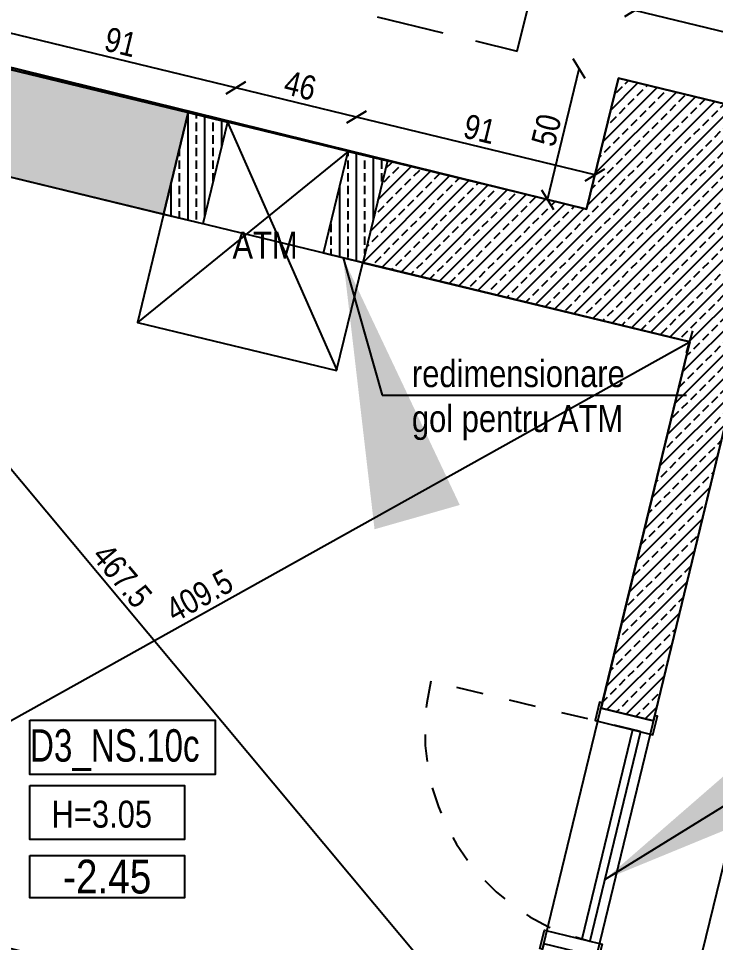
# Model space of a CAD drawing. Header units: metres. Extents: x 493 to 630, y -132 to -15.
# Drawn here: x 537.728 to 540.313, y -25.075 to -21.647 of the extents above; entities that cross this region are included whole.
import ezdxf
from ezdxf import colors
from ezdxf.entities.mleader import LeaderData, LeaderLine
from ezdxf.enums import TextEntityAlignment as Align
from ezdxf.math import Vec2, Vec3

# ---------------------------------------------------------------- set-up
doc = ezdxf.new("R2010")
doc.units = ezdxf.units.M
doc.header["$MEASUREMENT"] = 0
doc.header["$PDMODE"] = 3
doc.linetypes.add('HIDDEN2', pattern=[0.1875, 0.125, -0.0625])
for name, color, linetype in [('a_caramida', 2, 'Continuous'), ('a_cote_50', 9, 'Continuous'), ('a_cote_nivel', 9, 'Continuous'), ('a_indicatii', 7, 'Continuous'), ('a_indicatii_text', 7, 'Continuous'), ('a_pereti_hasuri', 253, 'Continuous'), ('a_punctat', 40, 'HIDDEN2'), ('a_scari_punctat', 40, 'HIDDEN2'), ('a_tamplarie_usi', 6, 'Continuous'), ('a_text', 7, 'Continuous'), ('a_vederi', 74, 'Continuous')]:
    doc.layers.add(name, color=color, linetype=linetype)
doc.layers.add('a_suprafete', color=7, linetype='Continuous', plot=False)
doc.styles.add('ROMANS', font='ROMANS.shx', dxfattribs={"width": 0.75})
doc.styles.get("Standard").update_dxf_attribs({"font": 'ARIALN.TTF'})
doc.styles.add('Swiss Condensed Light', font='swisscl.ttf')
doc.dimstyles.new('50 cote', dxfattribs={"dimtxt": 0.09, "dimasz": 0.06, "dimexe": 0, "dimexo": 0, "dimgap": 0.018, "dimtad": 1, "dimdec": 1, "dimlfac": 100, "dimrnd": 0.5, "dimdsep": 46, "dimtxsty": 'Standard', "dimblk": 'OBLIQUE', "dimcen": 0.00045, "dimclrd": 256, "dimclrt": 4, "dimadec": 1, "dimazin": 0, "dimtfac": 1, "dimtdec": 1, "dimtix": 1, "dimtofl": 0, "dimtmove": 0, "dimatfit": 3, "dimldrblk": 'OBLIQUE', "dimfxl": 0, "dimtolj": 1, "dimtzin": 0, "dimarcsym": 0})
pattern_1 = [(45, (-4877.47588, 8292.44909), (-0.04419417382, 0.04419417382), []), (45, (-4877.43168, 8292.44909), (-0.04419417382, 0.04419417382), [0.03125, -0.015625])]

# ---------------------------------------------------------------- blocks, each defined once
blk = doc.blocks.new('_Oblique')
at = {"color": 0, "linetype": 'ByBlock', "lineweight": -2}
blk.add_line((-0.5, -0.5), (0.5, 0.5), dxfattribs=at)
blk = doc.blocks.new('*D656')
at = {"layer": 'a_cote_50', "lineweight": -2, "ltscale": 0.3}
blk.add_line((539.5628, -25.5491), (536.5651, -21.9621), dxfattribs=at)
at = {"layer": 'Defpoints', "color": 0, "ltscale": 0.3}
for p in [(536.5651, -21.9621), (536.5651, -21.9621), (539.5628, -25.5491)]:
    blk.add_point(p, dxfattribs=at)
at = {"layer": 'a_cote_50', "lineweight": -2, "ltscale": 0.3, "xscale": 0.06, "yscale": 0.06, "zscale": 0.06}
for p, rotation in [((536.5651, -21.9621), 129.8868500631549), ((539.5628, -25.5491), 309.8868500631548)]:
    blk.add_blockref('_Oblique', p, dxfattribs=dict(at, rotation=rotation))
at = {"layer": 'a_cote_50', "color": 4, "ltscale": 0.3, "insert": (538.113, -23.7146), "char_height": 0.09, "attachment_point": 5, "rotation": 309.8869}
blk.add_mtext('\\A1;467.5', dxfattribs=at)
blk = doc.blocks.new('*D657')
at = {"layer": 'a_cote_50', "lineweight": -2, "ltscale": 0.3}
blk.add_line((536.6423, -24.8413), (540.2176, -22.8473), dxfattribs=at)
at = {"layer": 'Defpoints', "color": 0, "ltscale": 0.3}
for p in [(540.2176, -22.8473), (540.2176, -22.8473), (536.6423, -24.8413)]:
    blk.add_point(p, dxfattribs=at)
at = {"layer": 'a_cote_50', "lineweight": -2, "ltscale": 0.3, "xscale": 0.06, "yscale": 0.06, "zscale": 0.06}
for p, rotation in [((540.2176, -22.8473), 29.14885563510118), ((536.6423, -24.8413), 209.1488556351012)]:
    blk.add_blockref('_Oblique', p, dxfattribs=dict(at, rotation=rotation))
at = {"layer": 'a_cote_50', "color": 4, "ltscale": 0.3, "insert": (538.3988, -23.7884), "char_height": 0.09, "attachment_point": 5, "rotation": 29.1489}
blk.add_mtext('\\A1;409.5', dxfattribs=at)
blk = doc.blocks.new('*D658')
at = {"layer": 'a_cote_50', "lineweight": -2, "ltscale": 0.3}
blk.add_line((539.4824, -28.3386), (540.8791, -22.5754), dxfattribs=at)
at = {"layer": 'Defpoints', "color": 0, "ltscale": 0.3}
for p in [(540.5931, -22.5061), (540.8791, -22.5754), (539.1964, -28.2693)]:
    blk.add_point(p, dxfattribs=at)
at = {"layer": 'a_cote_50', "lineweight": -2, "ltscale": 0.3, "xscale": 0.06, "yscale": 0.06, "zscale": 0.06}
for p, rotation in [((540.8791, -22.5754), 76.37706990623066), ((539.4824, -28.3386), 256.3770699062306)]:
    blk.add_blockref('_Oblique', p, dxfattribs=dict(at, rotation=rotation))
at = {"layer": 'a_cote_50', "color": 4, "ltscale": 0.3, "insert": (540.1186, -25.442), "char_height": 0.09, "attachment_point": 5, "rotation": 76.3771}
blk.add_mtext('\\A1;593', dxfattribs=at)
blk = doc.blocks.new('COTE_NIVEL_DRAFT')
at = {"layer": 'a_cote_nivel'}
blk.add_lwpolyline([(-27.5, -2.5), (27.5, -2.5), (27.5, -17.5), (-27.5, -17.5)], close=True, dxfattribs=at)
blk = doc.blocks.new('cota nivel')
at = {"layer": 'a_cote_nivel', "xscale": 1.272727272727934, "yscale": 1.272727272727934, "zscale": 1.272727272727934}
blk.add_blockref('COTE_NIVEL_DRAFT', (0, 12.73), dxfattribs=at)
at = {"layer": 'a_cote_nivel', "style": 'ROMANS', "width": 0.6}
blk.add_attdef('COTA', text='', height=15.27, dxfattribs=at).set_placement((0, 0), align=Align.MIDDLE_CENTER)
blk = doc.blocks.new('*D1192')
at = {"layer": 'a_cote_50', "lineweight": -2, "ltscale": 0.3}
blk.add_line((-17.2012, 3.493), (-18.0856, 3.7073), dxfattribs=at)
at = {"layer": 'Defpoints', "color": 0, "ltscale": 0.3}
for p in [(-18.0856, 3.7073), (-18.1165, 3.5798), (-17.2321, 3.3655)]:
    blk.add_point(p, dxfattribs=at)
at = {"layer": 'a_cote_50', "lineweight": -2, "ltscale": 0.3, "xscale": 0.06, "yscale": 0.06, "zscale": 0.06}
for p, rotation in [((-18.0856, 3.7073), 166.3770699062212), ((-17.2012, 3.493), 346.3770699062212)]:
    blk.add_blockref('_Oblique', p, dxfattribs=dict(at, rotation=rotation))
at = {"layer": 'a_cote_50', "color": 4, "ltscale": 0.3, "insert": (-17.6284, 3.6623), "char_height": 0.09, "attachment_point": 5, "rotation": 346.3771}
blk.add_mtext('\\A1;91', dxfattribs=at)
blk = doc.blocks.new('*D1193')
at = {"layer": 'a_cote_50', "lineweight": -2, "ltscale": 0.3}
blk.add_line((-18.0856, 3.7073), (-18.5327, 3.8157), dxfattribs=at)
at = {"layer": 'Defpoints', "color": 0, "ltscale": 0.3}
for p in [(-18.5327, 3.8157), (-18.5636, 3.6882), (-18.1165, 3.5798)]:
    blk.add_point(p, dxfattribs=at)
at = {"layer": 'a_cote_50', "lineweight": -2, "ltscale": 0.3, "xscale": 0.06, "yscale": 0.06, "zscale": 0.06}
for p, rotation in [((-18.5327, 3.8157), 166.37706990622), ((-18.0856, 3.7073), 346.37706990622)]:
    blk.add_blockref('_Oblique', p, dxfattribs=dict(at, rotation=rotation))
at = {"layer": 'a_cote_50', "color": 4, "ltscale": 0.3, "insert": (-18.2941, 3.8237), "char_height": 0.09, "attachment_point": 5, "rotation": 346.3771}
blk.add_mtext('\\A1;46', dxfattribs=at)
blk = doc.blocks.new('*D1194')
at = {"layer": 'a_cote_50', "lineweight": -2, "ltscale": 0.3}
blk.add_line((-18.5327, 3.8157), (-19.4171, 4.03), dxfattribs=at)
at = {"layer": 'Defpoints', "color": 0, "ltscale": 0.3}
for p in [(-19.4171, 4.03), (-19.448, 3.9025), (-18.5636, 3.6882)]:
    blk.add_point(p, dxfattribs=at)
at = {"layer": 'a_cote_50', "lineweight": -2, "ltscale": 0.3, "xscale": 0.06, "yscale": 0.06, "zscale": 0.06}
for p, rotation in [((-19.4171, 4.03), 166.37706990622), ((-18.5327, 3.8157), 346.37706990622)]:
    blk.add_blockref('_Oblique', p, dxfattribs=dict(at, rotation=rotation))
at = {"layer": 'a_cote_50', "color": 4, "ltscale": 0.3, "insert": (-18.9598, 3.985), "char_height": 0.09, "attachment_point": 5, "rotation": 346.3771}
blk.add_mtext('\\A1;91', dxfattribs=at)
blk = doc.blocks.new('*D1232')
at = {"layer": 'a_cote_50', "lineweight": -2, "ltscale": 0.3}
blk.add_line((-15.6395, 3.7594), (-17.0536, 4.1021), dxfattribs=at)
at = {"layer": 'Defpoints', "color": 0, "ltscale": 0.3}
for p in [(-17.0536, 4.1021), (-17.098, 3.9189), (-15.6839, 3.5762)]:
    blk.add_point(p, dxfattribs=at)
at = {"layer": 'a_cote_50', "lineweight": -2, "ltscale": 0.3, "xscale": 0.06, "yscale": 0.06, "zscale": 0.06}
for p, rotation in [((-17.0536, 4.1021), 166.3770699062335), ((-15.6395, 3.7594), 346.3770699062334)]:
    blk.add_blockref('_Oblique', p, dxfattribs=dict(at, rotation=rotation))
at = {"layer": 'a_cote_50', "color": 4, "ltscale": 0.3, "insert": (-16.3315, 3.9929), "char_height": 0.09, "attachment_point": 5, "rotation": 346.3771}
blk.add_mtext('\\A1;145.5', dxfattribs=at)
blk = doc.blocks.new('*D1233')
at = {"layer": 'a_cote_50', "lineweight": -2, "ltscale": 0.3}
blk.add_line((-17.3775, 3.4007), (-17.2597, 3.8867), dxfattribs=at)
at = {"layer": 'Defpoints', "color": 0, "ltscale": 0.3}
for p in [(-17.2597, 3.8867), (-17.1144, 3.8514), (-17.2321, 3.3655)]:
    blk.add_point(p, dxfattribs=at)
at = {"layer": 'a_cote_50', "lineweight": -2, "ltscale": 0.3, "xscale": 0.06, "yscale": 0.06, "zscale": 0.06}
for p, rotation in [((-17.2597, 3.8867), 76.37706990622414), ((-17.3775, 3.4007), 256.3770699062241)]:
    blk.add_blockref('_Oblique', p, dxfattribs=dict(at, rotation=rotation))
at = {"layer": 'a_cote_50', "color": 4, "ltscale": 0.3, "insert": (-17.3808, 3.6588), "char_height": 0.09, "attachment_point": 5, "rotation": 76.3771}
blk.add_mtext('\\A1;50', dxfattribs=at)
blk = doc.blocks.new('*D1234')
at = {"layer": 'a_cote_50', "lineweight": -2, "ltscale": 0.3}
blk.add_line((-17.0536, 4.1021), (-20.7467, 4.9971), dxfattribs=at)
at = {"layer": 'Defpoints', "color": 0, "ltscale": 0.3}
for p in [(-20.7467, 4.9971), (-20.9088, 4.328), (-17.2158, 3.433)]:
    blk.add_point(p, dxfattribs=at)
at = {"layer": 'a_cote_50', "lineweight": -2, "ltscale": 0.3, "xscale": 0.06, "yscale": 0.06, "zscale": 0.06}
for p, rotation in [((-20.7467, 4.9971), 166.3770699062301), ((-17.0536, 4.1021), 346.3770699062301)]:
    blk.add_blockref('_Oblique', p, dxfattribs=dict(at, rotation=rotation))
at = {"layer": 'a_cote_50', "color": 4, "ltscale": 0.3, "insert": (-18.8851, 4.6117), "char_height": 0.09, "attachment_point": 5, "rotation": 346.3771}
blk.add_mtext('\\A1;380', dxfattribs=at)
blk = doc.blocks.new('COTE EXY')
at = {"layer": 'a_cote_50', "ltscale": 0.3}
for p1, p2, distance, picture, middle in [((-17.2158, 3.433), (-20.9088, 4.328), -0.6884, '*D1234', (-18.8851, 4.6117)), ((-15.6839, 3.5762), (-17.098, 3.9189), -0.1884, '*D1232', (-16.3315, 3.9929)), ((-17.2321, 3.3655), (-17.1144, 3.8514), 0.1496, '*D1233', (-17.3808, 3.6588)), ((-17.2321, 3.3655), (-18.1165, 3.5798), -0.1312, '*D1192', (-17.6284, 3.6623))]:
    dim = blk.add_aligned_dim(p1=p1, p2=p2, distance=distance, dimstyle='50 cote', dxfattribs=at)
    dim.commit()
    dim.dimension.update_dxf_attribs({"geometry": picture, "text_midpoint": middle})
for base, p1, p2, picture, middle in [((-19.4171, 4.03), (-18.5636, 3.6882), (-19.448, 3.9025), '*D1194', (-18.9598, 3.985)), ((-18.5327, 3.8157), (-18.1165, 3.5798), (-18.5636, 3.6882), '*D1193', (-18.2941, 3.8237))]:
    dim = blk.add_linear_dim(base=base, p1=p1, p2=p2, angle=346.3771, dimstyle='50 cote', override={"dimtmove": 1}, dxfattribs=at)
    dim.commit()
    dim.dimension.update_dxf_attribs({"geometry": picture, "text_midpoint": middle})

msp = doc.modelspace()

# ---------------------------------------------------------------- hatches: boundary and pattern name
at = {"layer": 'a_pereti_hasuri', "ltscale": 0.3}
h = msp.add_hatch(dxfattribs=at)
h.set_pattern_fill('ANSI33', color=256, scale=0.25, style=0)
h.set_pattern_definition(pattern_1)
h.paths.add_polyline_path([(537.5276, -22.1954), (537.6191, -21.8177), (538.3577, -21.9967), (538.2662, -22.3744)], flags=17)
h.paths.add_polyline_path([(536.8805, -21.6387), (536.789, -22.0164), (536.5651, -21.9621), (536.6423, -24.8413), (538.4399, -25.2769), (538.381, -25.5199), (536.6492, -25.1002), (536.7126, -27.4616), (537.8537, -27.7381), (537.8066, -27.9325), (536.7181, -27.6687), (536.7745, -29.7711), (536.9689, -29.8182), (536.9218, -30.0126), (537.0676, -30.0479), (536.9663, -30.4658), (536.2374, -30.2892), (536.1419, -21.4597)])
h.paths.add_polyline_path([(537.6466, -30.6307), (538.1811, -30.7603), (536.881, -36.125), (537.8043, -36.3487), (537.8985, -35.96), (537.364, -35.8304), (538.6712, -30.4366), (537.7479, -30.2128)])
h.paths.add_polyline_path([(538.8345, -36.5984), (538.9287, -36.2096), (539.2397, -36.285), (539.1455, -36.6737)])
h.paths.add_polyline_path([(540.2757, -36.5361), (540.1815, -36.9248), (541.717, -37.297), (541.8112, -36.9082), (541.232, -36.7678), (540.8627, -36.6783)])
h.paths.add_polyline_path([(542.8414, -37.1579), (543.1524, -37.2333), (543.0582, -37.622), (542.7472, -37.5466)])
h.paths.add_polyline_path([(546.6541, -38.4935), (546.9651, -38.5688), (547.0593, -38.1801), (546.7483, -38.1047)])
h.paths.add_polyline_path([(546.0574, -32.2266), (546.4267, -32.3161), (546.4196, -32.3453), (546.8812, -32.4571), (546.8318, -32.6612), (546.3701, -32.5494), (546.3136, -32.7826), (546.129, -32.7379), (544.9348, -37.6652), (545.7181, -37.8551), (545.6239, -38.2438), (544.0884, -37.8717), (544.1826, -37.4829), (544.7502, -37.6205), (545.9443, -32.6931)])
h = msp.add_hatch(dxfattribs=at)
h.set_pattern_fill('ANSI33', color=256, scale=0.25, style=0)
h.set_pattern_definition(pattern_1)
h.paths.add_polyline_path([(541.2564, -22.6669), (541.3668, -22.2115), (539.9527, -21.8688), (539.835, -22.3547), (539.0964, -22.1757), (539.0048, -22.5534), (540.2176, -22.8473), (539.8884, -24.2059), (540.0827, -24.253), (540.5109, -22.4862)])
h = msp.add_hatch(dxfattribs=at)
h.set_pattern_fill('ANSI33', color=256, scale=0.25, angle=45, style=0)
h.set_pattern_definition([(90, (-85.33076, 74.8413), (-0.0625, 0), []), (90, (-85.29951, 74.87255), (-0.0625, 0), [0.03125, -0.015625])])
h.paths.add_polyline_path([(538.3577, -21.9967), (538.5035, -22.0321), (538.412, -22.4097), (538.2662, -22.3744)])
h.paths.add_polyline_path([(538.9506, -22.1404), (539.0964, -22.1757), (539.0048, -22.5534), (538.8591, -22.518)])

# ---------------------------------------------------------------- linework, layer by layer
at = {"layer": 'a_caramida', "ltscale": 0.3}
for points in [[(568.5645, -28.8028), (539.9527, -21.8688), (539.835, -22.3547), (536.1417, -21.4451), (536.2374, -30.2892), (538.1811, -30.7603), (536.881, -36.125), (548.6367, -38.9739)], [(541.2564, -22.6669), (541.3668, -22.2115), (539.9527, -21.8688), (539.835, -22.3547), (539.0964, -22.1757), (539.0048, -22.5534), (540.2176, -22.8473), (539.8884, -24.2059), (540.0827, -24.253), (540.5109, -22.4862), (541.2564, -22.6669), (541.3668, -22.2115), (539.9527, -21.8688)]]:
    msp.add_lwpolyline(points, dxfattribs=at)
for points in [[(537.5276, -22.1954), (537.6191, -21.8177), (538.3577, -21.9967), (538.2662, -22.3744)], [(538.3577, -21.9967), (538.5035, -22.0321), (538.412, -22.4097), (538.2662, -22.3744)], [(538.9506, -22.1404), (539.0964, -22.1757), (539.0048, -22.5534), (538.8591, -22.518)]]:
    msp.add_lwpolyline(points, close=True, dxfattribs=at)
at = {"layer": 'a_cote_50', "ltscale": 0.3}
for points in [[(557.296, -51.3164), (557.2625, -41.0914), (552.7221, -39.991), (552.1442, -42.3758), (548.0526, -41.3842), (548.6367, -38.9739), (536.881, -36.125), (538.1811, -30.7603), (536.2374, -30.2892), (536.1417, -21.4451), (539.835, -22.3547), (539.9527, -21.8688), (568.5645, -28.8028), (567.4818, -40.5631), (570.7455, -40.2911), (570.7455, -40.6911), (570.9553, -40.6911), (570.9553, -47.6311), (570.6253, -47.6311), (570.6253, -59.2511)], [(568.7453, -89.1211), (570.9453, -89.1211), (570.9453, -40.2745), (567.4818, -40.5631), (568.5645, -28.8028), (539.9527, -21.8688), (539.835, -22.3547), (536.1514, -21.462), (536.2469, -30.2915), (538.1811, -30.7603), (536.881, -36.125), (548.6367, -38.9739), (557.2625, -41.0914), (557.2618, -51.3164), (560.1356, -51.3166), (560.1356, -58.222), (560.1356, -71.7996), (557.2551, -71.7996), (557.3251, -78.5696), (553.7851, -78.5696), (553.7851, -89.1211), (570.9453, -89.1211)]]:
    msp.add_lwpolyline(points, dxfattribs=at)
at = {"layer": 'a_punctat', "ltscale": 0.5}
msp.add_lwpolyline([(540.0345, -24.2931), (539.2574, -24.1055)], dxfattribs=at)
msp.add_arc((540.0345, -24.2931), 0.7995, 166.4274, 256.4274, dxfattribs=at)
at = {"layer": 'a_scari_punctat', "ltscale": 2}
msp.add_lwpolyline([(556.4463, -52.0265), (556.4099, -41.0734), (536.4549, -36.2373), (537.7544, -30.8753), (536.2493, -30.5106), (536.1456, -20.9233), (539.5781, -21.7688), (539.6955, -21.2841), (568.9594, -28.3762), (567.976, -39.045), (571.6331, -38.7496), (571.6331, -39.2176), (571.9632, -39.2176), (571.9695, -48.4811)], dxfattribs=at)
at = {"layer": 'a_suprafete', "ltscale": 0.3}
msp.add_lwpolyline([(539.5628, -25.5491), (540.2176, -22.8473), (536.5651, -21.9621), (536.6423, -24.8413)], close=True, dxfattribs=at)
msp.add_lwpolyline([(551.9154, -25.2501), (540.5109, -22.4862), (539.2273, -27.7829), (539.3095, -27.8028), (539.1964, -28.2693), (536.7181, -27.6687), (536.7745, -29.7711), (536.9689, -29.8182), (536.9218, -30.0126), (538.6712, -30.4366), (537.364, -35.8304), (544.7502, -37.6205)], dxfattribs=at)
at = {"layer": 'a_tamplarie_usi', "ltscale": 0.3}
for points in [[(539.8884, -24.2059), (539.8931, -24.1865), (539.8833, -24.1843), (539.8667, -24.2523), (540.0709, -24.3019), (540.0806, -24.3043), (540.0974, -24.236), (540.0874, -24.2336), (540.0827, -24.253)], [(539.6764, -25.0806), (539.6717, -25.1001), (539.662, -25.0976), (539.6783, -25.0295), (539.8826, -25.0788), (539.8923, -25.0812), (539.876, -25.1496), (539.866, -25.1472), (539.8708, -25.1277)]]:
    msp.add_lwpolyline(points, close=True, dxfattribs=at)
for points in [[(540.0053, -24.286), (539.8177, -25.0632)], [(540.0345, -24.2931), (539.8469, -25.0702)]]:
    msp.add_lwpolyline(points, dxfattribs=at)
at = {"layer": 'a_text'}
for points in [[(537.77, -24.2504), (538.457, -24.2504), (538.457, -24.4517), (537.77, -24.4517)], [(537.77, -24.4925), (538.344, -24.4925), (538.344, -24.6938), (537.77, -24.6938)]]:
    msp.add_lwpolyline(points, close=True, dxfattribs=at)
at = {"layer": 'a_vederi', "ltscale": 0.3}
msp.add_lwpolyline([(538.5035, -22.0321), (538.412, -22.4097), (538.2662, -22.3744), (538.1692, -22.7748), (538.9078, -22.9538), (539.0048, -22.5534), (538.8591, -22.518), (538.9506, -22.1404)], close=True, dxfattribs=at)
for points in [[(538.5035, -22.0321), (538.9083, -22.9515)], [(538.9506, -22.1404), (538.1692, -22.7748)]]:
    msp.add_lwpolyline(points, dxfattribs=at)

# ---------------------------------------------------------------- block references
at = {"layer": 'a_cote_50'}
msp.add_blockref('COTE EXY', (557.0671, -25.7202), dxfattribs=at)
at = {"layer": 'a_indicatii'}
ref = msp.add_blockref('cota nivel', (538.057, -24.8309), dxfattribs=dict(at, xscale=0.008200420351329285, yscale=0.008200420351329285, zscale=0.008200420351329285))
ref.add_attrib('COTA', '-2.45', dxfattribs={"layer": 'a_cote_nivel', "height": 0.12524}).set_placement((538.057, -24.8309), align=Align.MIDDLE_CENTER)

# ---------------------------------------------------------------- texts
at = {"layer": 'a_indicatii_text', "linetype": 'Continuous', "style": 'Swiss Condensed Light'}
msp.add_text('D3_NS.10c', height=0.12, dxfattribs=at).set_placement((537.7707, -24.4043))
at = {"layer": 'a_text', "char_height": 0.1, "width": 1.87247, "attachment_point": 7}
for s, insert in [('\\A1;ATM', (538.5217, -22.5388)), ('\\A1;\\pt0.6;H=3.05', (537.8508, -24.6506))]:
    msp.add_mtext(s, dxfattribs=dict(at, insert=insert))

# ---------------------------------------------------------------- dimensions: what is measured, and where the dimension line sits
at = {"layer": 'a_cote_50', "ltscale": 0.3}
for p1, p2, distance, picture, middle in [((539.5628, -25.5491), (536.5651, -21.9621), 0, '*D656', (538.113, -23.7146)), ((539.1964, -28.2693), (540.5931, -22.5061), -0.2943, '*D658', (540.1186, -25.442)), ((536.6423, -24.8413), (540.2176, -22.8473), 0, '*D657', (538.3988, -23.7884))]:
    dim = msp.add_aligned_dim(p1=p1, p2=p2, distance=distance, dimstyle='50 cote', dxfattribs=at)
    dim.commit()
    dim.dimension.update_dxf_attribs({"geometry": picture, "text_midpoint": middle})

# ---------------------------------------------------------------- leaders
ml = msp.add_multileader_mtext('Standard')
ml.set_content('redimensionare\\Pgol pentru ATM', color=256)
ml.set_leader_properties()
ml.build(insert=Vec2(0, 0))
ml.multileader.update_dxf_attribs({"text_left_attachment_type": 6, "text_right_attachment_type": 6, "dogleg_length": 0.1, "arrow_head_size": 0})
ctx = ml.context
ctx.base_point, ctx.char_height, ctx.arrow_head_size, ctx.landing_gap_size, ctx.plane_origin = Vec3(539.1772, -23.0443), 0.1, 0, 0.01, Vec3(538.4047, -23.232)
ctx.left_attachment, ctx.right_attachment = 6, 6
notes = []
notes.append((ctx, [(1, (1, 1, 0), (539.0772, -23.0443), (1, 0), 0.1, [(0, [(538.9319, -22.5357)], 0, [])])]))
ctx.mtext.insert, ctx.mtext.flow_direction = Vec3(539.1872, -22.9149), 5
ml = msp.add_multileader_mtext('Standard')
ml.set_content('{\\fArial Narrow|b0|i0|c238|p34;u}ș{\\fArial Narrow|b0|i0|c238|p34;ă metalică maro}', color=256)
ml.set_leader_properties()
ml.build(insert=Vec2(0, 0))
ml.multileader.update_dxf_attribs({"text_left_attachment_type": 6, "text_right_attachment_type": 6, "dogleg_length": 0.1, "arrow_head_size": 0})
ctx = ml.context
ctx.base_point, ctx.char_height, ctx.arrow_head_size, ctx.landing_gap_size, ctx.plane_origin = Vec3(540.6276, -24.4558), 0.1, 0, 0.01, Vec3(540.0386, -24.6436)
ctx.left_attachment, ctx.right_attachment = 6, 6
notes.append((ctx, [(1, (1, 1, 0), (540.5276, -24.4558), (1, 0), 0.1, [(0, [(539.902, -24.8418)], 0, [])])]))
ctx.mtext.insert, ctx.mtext.flow_direction = Vec3(540.6376, -24.3264), 5
for ctx, leaders in notes:
    for number, flags, end, landing, length, lines in leaders:
        leader = LeaderData()
        leader.index, (leader.has_last_leader_line, leader.has_dogleg_vector, leader.attachment_direction) = number, flags
        leader.last_leader_point, leader.dogleg_vector, leader.dogleg_length = Vec3(end), Vec3(landing), length
        for number, points, colour, breaks in lines:
            line = LeaderLine()
            line.index, line.vertices, line.color, line.breaks = number, Vec3.list(points), colors.encode_raw_color(colour), breaks
            leader.lines.append(line)
        ctx.leaders.append(leader)

doc.saveas('drawing.dxf')
